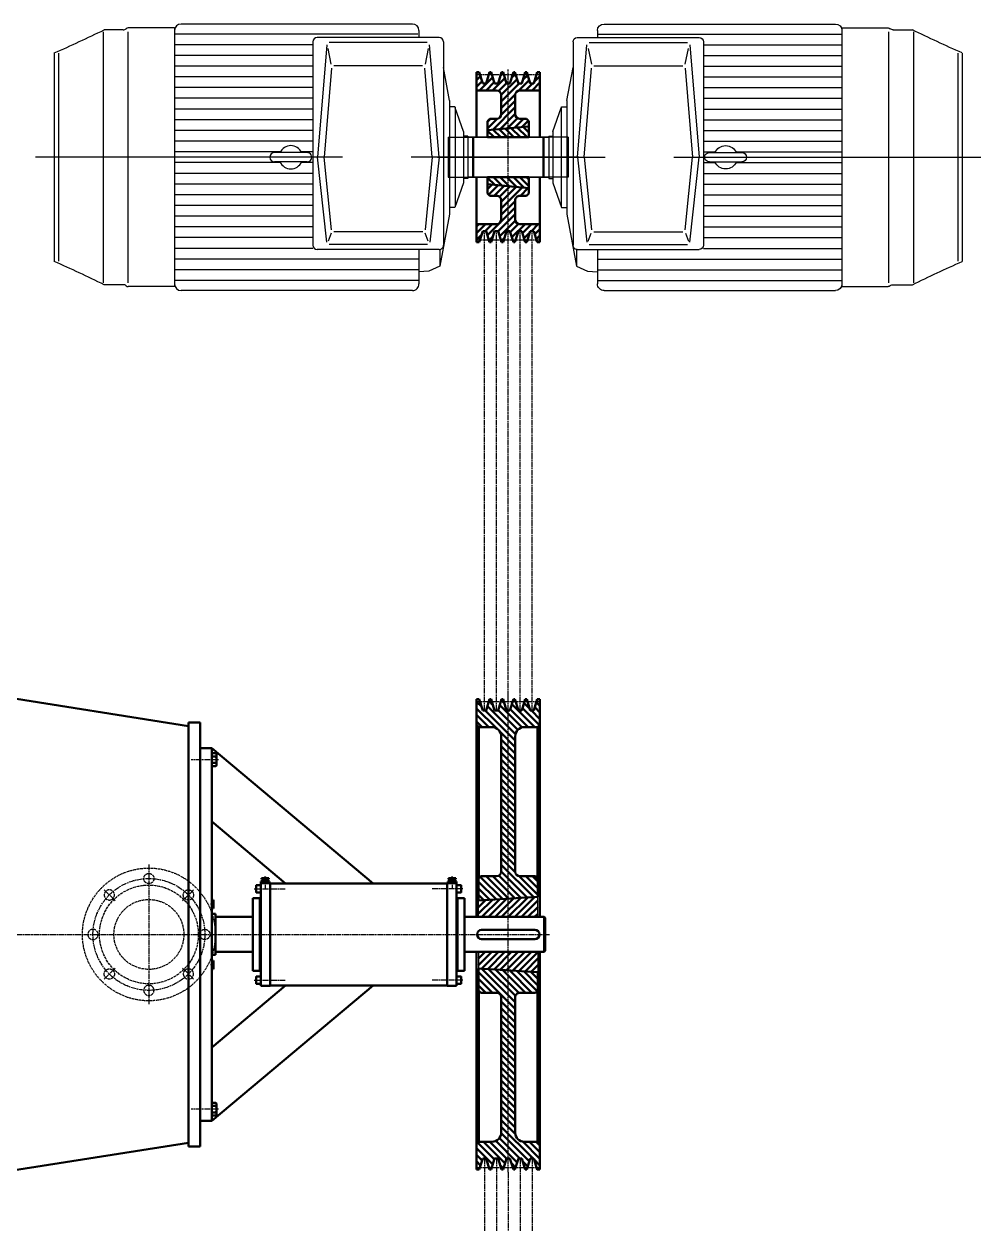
# Model space of a CAD drawing. Extents: x -8218 to 9423, y -5342 to 1221.
# Drawn here: x -7050 to -4996, y -3661 to -1086 of the extents above; entities that cross this region are included whole.
import ezdxf

# ---------------------------------------------------------------- set-up
doc = ezdxf.new("R2010")
doc.units = 0
doc.linetypes.add('AM_ISO02W050', pattern=[7.5, 6, -1.5])
doc.linetypes.add('AM_ISO08W050', pattern=[18, 12, -1.5, 3, -1.5])
doc.layers.add('AAG_Xref_CON', color=110, linetype='CONTINUOUS')
for name, color, linetype, lineweight in [('AM_0', 7, 'CONTINUOUS', 50), ('AM_1', 14, 'CONTINUOUS', 50), ('AM_3', 6, 'AM_ISO02W050', 25), ('AM_7', 4, 'AM_ISO08W050', 25), ('AM_8', 1, 'CONTINUOUS', 25)]:
    doc.layers.add(name, color=color, linetype=linetype, lineweight=lineweight)

# ---------------------------------------------------------------- blocks, each defined once
blk = doc.blocks.new('AUDIT_I_081028133156-1142')
at = {"layer": 'AM_0', "color": 0}
for p, q in [((-6078.702, -2540.156), (-6067.672, -2551.186)), ((-6055.216, -2549.5), (-5995.086, -2609.63)), ((-6051.905, -2538.669), (-6043.398, -2547.176)), ((-6029.064, -2547.368), (-5981.142, -2595.29)), ((-6025.753, -2536.537), (-6019.125, -2543.165)), ((-6002.913, -2545.235), (-5953.613, -2594.535)), ((-5999.271, -2534.735), (-5994.851, -2539.155)), ((-5976.76, -2543.103), (-5964.349, -2555.514)), ((-5970.986, -2534.735), (-5970.577, -2535.145)), ((-5950.608, -2540.971), (-5942.702, -2548.877)), ((-6078.702, -2554.299), (-6035.884, -2597.116)), ((-6078.702, -2568.441), (-6052.608, -2594.535)), ((-6060.124, -2558.735), (-5995.702, -2623.156)), ((-6032.375, -2558.198), (-5990.009, -2600.565)), ((-6006.224, -2556.066), (-5967.755, -2594.535)), ((-5980.072, -2553.934), (-5943.586, -2590.419)), ((-5961.128, -2558.735), (-5942.702, -2577.161)), ((-5953.92, -2551.802), (-5942.702, -2563.019)), ((-6078.702, -2582.583), (-6066.75, -2594.535)), ((-6028.282, -2604.718), (-5995.702, -2637.299)), ((-6025.702, -2621.441), (-5995.702, -2651.441)), ((-6025.702, -2635.583), (-5995.702, -2665.583)), ((-6025.702, -2649.725), (-5995.702, -2679.725)), ((-6025.702, -2663.867), (-5995.702, -2693.867)), ((-6025.702, -2678.009), (-5995.702, -2708.009)), ((-6025.702, -2692.151), (-5995.702, -2722.151)), ((-6025.702, -2706.293), (-5995.702, -2736.293)), ((-6025.702, -2720.436), (-5995.702, -2750.436)), ((-6025.702, -2734.578), (-5995.702, -2764.578)), ((-6025.702, -2748.72), (-5995.702, -2778.72)), ((-6025.702, -2762.862), (-5995.702, -2792.862)), ((-6025.702, -2777.004), (-5995.702, -2807.004)), ((-6025.702, -2791.146), (-5995.702, -2821.146)), ((-6025.702, -2805.288), (-5995.702, -2835.288)), ((-6025.702, -2819.431), (-5995.702, -2849.431)), ((-6025.702, -2833.573), (-5995.702, -2863.573)), ((-6025.702, -2847.715), (-5995.702, -2877.715)), ((-6025.702, -2861.857), (-5995.702, -2891.857)), ((-6025.702, -2875.999), (-5995.57, -2906.132)), ((-6025.702, -2890.141), (-5956.702, -2959.141)), ((-6025.702, -2904.283), (-5970.009, -2959.976)), ((-6074.202, -2926.494), (-6036.544, -2964.152)), ((-6070.61, -2915.943), (-6023.237, -2963.317)), ((-6057.877, -2914.535), (-6009.93, -2962.482)), ((-6043.735, -2914.535), (-5996.623, -2961.646)), ((-6030.851, -2913.276), (-5983.316, -2960.812)), ((-5987.3, -2914.402), (-5947.202, -2954.499)), ((-5973.024, -2914.535), (-5947.202, -2940.357)), ((-5958.882, -2914.535), (-5947.202, -2926.215)), ((-6074.202, -2940.636), (-6049.852, -2964.987)), ((-6074.202, -2954.778), (-6063.159, -2965.822))]:
    blk.add_line(p, q, dxfattribs=at)
blk = doc.blocks.new('AUDIT_I_081028133156-1143')
at = {"layer": 'AM_0', "color": 0}
for p, q in [((-6067.915, -3112.95), (-5995.702, -3185.162)), ((-6052.826, -3113.896), (-5995.228, -3171.494)), ((-6037.736, -3114.844), (-5987.814, -3164.765)), ((-6022.647, -3115.79), (-5973.903, -3164.535)), ((-6074.202, -3120.804), (-5995.702, -3199.304)), ((-6074.202, -3134.946), (-6044.613, -3164.535)), ((-6007.559, -3116.737), (-5959.761, -3164.535)), ((-5992.469, -3117.684), (-5948.91, -3161.243)), ((-5977.38, -3118.631), (-5947.202, -3148.809)), ((-5962.291, -3119.578), (-5947.202, -3134.667)), ((-6074.202, -3149.089), (-6058.755, -3164.535)), ((-6025.702, -3183.446), (-5995.702, -3213.446)), ((-6025.702, -3197.589), (-5995.702, -3227.588)), ((-6025.702, -3211.731), (-5995.702, -3241.73)), ((-6025.702, -3225.873), (-5995.702, -3255.873)), ((-6025.702, -3240.015), (-5995.702, -3270.015)), ((-6025.702, -3254.157), (-5995.702, -3284.157)), ((-6025.702, -3268.299), (-5995.702, -3298.299)), ((-6025.702, -3282.441), (-5995.702, -3312.441)), ((-6025.702, -3296.583), (-5995.702, -3326.583)), ((-6025.702, -3310.726), (-5995.702, -3340.726)), ((-6025.702, -3324.868), (-5995.702, -3354.868)), ((-6025.702, -3339.01), (-5995.702, -3369.01)), ((-6025.702, -3353.152), (-5995.702, -3383.152)), ((-6025.702, -3367.294), (-5995.702, -3397.294)), ((-6025.702, -3381.436), (-5995.702, -3411.436)), ((-6025.702, -3395.578), (-5995.702, -3425.578)), ((-6025.702, -3409.72), (-5995.702, -3439.72)), ((-6025.702, -3423.863), (-5995.702, -3453.863)), ((-6025.702, -3438.005), (-5995.324, -3468.383)), ((-6029.66, -3476.473), (-5985.798, -3520.335)), ((-6025.776, -3466.215), (-5965.306, -3526.685)), ((-6025.702, -3452.147), (-5957.514, -3520.335)), ((-6078.702, -3498.142), (-6043.762, -3533.082)), ((-6075.935, -3486.767), (-6040.451, -3522.251)), ((-6064.025, -3484.535), (-6017.61, -3530.95)), ((-6049.883, -3484.535), (-6014.083, -3520.335)), ((-6037.503, -3482.772), (-5991.458, -3528.818)), ((-5979.549, -3484.158), (-5942.702, -3521.005)), ((-5965.03, -3484.535), (-5942.702, -3506.863)), ((-5950.888, -3484.535), (-5942.702, -3492.72)), ((-6078.702, -3512.284), (-6066.603, -3524.384)), ((-6078.702, -3526.426), (-6069.914, -3535.215)), ((-5979.664, -3526.469), (-5968.617, -3537.516)), ((-5955.391, -3522.459), (-5942.702, -3535.147)), ((-6078.702, -3540.568), (-6074.936, -3544.335)), ((-6052.486, -3538.5), (-6047.073, -3543.913)), ((-6028.212, -3534.49), (-6020.921, -3541.781)), ((-6003.938, -3530.479), (-5994.769, -3539.648)), ((-5949.163, -3542.829), (-5947.656, -3544.335))]:
    blk.add_line(p, q, dxfattribs=at)
blk = doc.blocks.new('AUDIT_I_081028133156-1144')
at = {"layer": 'AM_0', "color": 0}
for p, q in [((-6074.202, -3091.177), (-6060.06, -3077.035)), ((-6074.202, -3105.319), (-6045.918, -3077.035)), ((-6067.704, -3112.963), (-6031.776, -3077.035)), ((-6054.396, -3113.798), (-6017.634, -3077.035)), ((-6041.089, -3114.633), (-6003.491, -3077.035)), ((-6027.782, -3115.468), (-5989.349, -3077.035)), ((-6014.476, -3116.303), (-5975.207, -3077.035)), ((-6001.168, -3117.138), (-5961.065, -3077.035)), ((-5987.861, -3117.973), (-5947.202, -3077.314)), ((-5974.554, -3118.809), (-5947.202, -3091.456)), ((-5961.247, -3119.644), (-5947.202, -3105.599)), ((-5947.94, -3120.479), (-5947.202, -3119.741))]:
    blk.add_line(p, q, dxfattribs=at)
blk = doc.blocks.new('AUDIT_I_081028133156-1145')
at = {"layer": 'AM_0', "color": 0}
for p, q in [((-6024.869, -3002.035), (-5983.668, -2960.833)), ((-6010.727, -3002.035), (-5968.579, -2959.886)), ((-5996.585, -3002.035), (-5953.49, -2958.94)), ((-6074.202, -2994.799), (-6044.024, -2964.621)), ((-6074.202, -2980.657), (-6059.113, -2965.568)), ((-6067.296, -3002.035), (-6028.935, -2963.674)), ((-6053.154, -3002.035), (-6013.846, -2962.727)), ((-6039.011, -3002.035), (-5998.757, -2961.781)), ((-5982.443, -3002.035), (-5947.202, -2966.794)), ((-5968.301, -3002.035), (-5947.202, -2980.936)), ((-5954.159, -3002.035), (-5947.202, -2995.079))]:
    blk.add_line(p, q, dxfattribs=at)
blk = doc.blocks.new('AUDIT_I_081028133156-1150')
at = {"layer": 'AM_0', "color": 0}
for p, q in [((-6078.702, -1191.773), (-6076.164, -1189.235)), ((-6078.702, -1205.915), (-6070.202, -1197.414)), ((-6078.702, -1220.057), (-6066.89, -1208.245)), ((-6072.538, -1228.035), (-6044.049, -1199.547)), ((-6058.396, -1228.035), (-6040.738, -1210.378)), ((-6051.945, -1193.3), (-6047.88, -1189.235)), ((-6044.253, -1228.035), (-6017.897, -1201.679)), ((-6027.671, -1197.31), (-6021.209, -1190.848)), ((-6025.709, -1237.775), (-5991.746, -1203.812)), ((-6003.397, -1201.321), (-5995.057, -1192.981)), ((-5987.943, -1228.293), (-5965.594, -1205.944)), ((-5979.123, -1205.331), (-5968.905, -1195.113)), ((-5954.849, -1209.342), (-5942.702, -1197.194)), ((-6031.192, -1229.115), (-6014.586, -1212.51)), ((-6025.702, -1251.91), (-5987.027, -1213.235)), ((-6025.702, -1266.052), (-5995.442, -1235.792)), ((-5973.543, -1228.035), (-5958.743, -1213.235)), ((-5959.401, -1228.035), (-5942.702, -1211.336)), ((-5945.259, -1228.035), (-5942.702, -1225.479)), ((-6025.788, -1280.28), (-5995.702, -1250.194)), ((-6043.868, -1312.502), (-5995.702, -1264.337)), ((-6028.334, -1311.111), (-5995.702, -1278.479)), ((-6012.802, -1309.72), (-5990.713, -1287.632)), ((-6055.202, -1309.694), (-6034.403, -1288.895)), ((-6055.202, -1295.552), (-6048.633, -1288.983)), ((-5997.269, -1308.329), (-5977.922, -1288.983)), ((-5981.735, -1306.938), (-5967.491, -1292.694))]:
    blk.add_line(p, q, dxfattribs=at)
blk = doc.blocks.new('AUDIT_I_081028133156-1151')
at = {"layer": 'AM_0', "color": 0}
for p, q in [((-6055.202, -1440.061), (-6045.558, -1430.417)), ((-6052.644, -1451.645), (-6032.578, -1431.579)), ((-6040.944, -1454.087), (-6019.598, -1432.741)), ((-6029.205, -1456.49), (-6006.619, -1433.904)), ((-6025.702, -1467.129), (-5993.639, -1435.066)), ((-6025.702, -1481.272), (-5980.659, -1436.228)), ((-5984.375, -1454.087), (-5967.679, -1437.391)), ((-6025.702, -1495.414), (-5995.702, -1465.414)), ((-6055.216, -1539.07), (-5995.702, -1479.556)), ((-6032.375, -1530.371), (-5995.702, -1493.698)), ((-6078.702, -1534.272), (-6059.466, -1515.035)), ((-6078.702, -1520.129), (-6073.608, -1515.035)), ((-6060.124, -1529.835), (-6045.323, -1515.035)), ((-6029.064, -1541.202), (-5995.385, -1507.523)), ((-6006.224, -1532.504), (-5988.384, -1514.664)), ((-6002.913, -1543.335), (-5974.613, -1515.035)), ((-5980.072, -1534.636), (-5960.471, -1515.035)), ((-5961.128, -1529.835), (-5946.329, -1515.035)), ((-6078.702, -1548.414), (-6067.672, -1537.384)), ((-6051.905, -1549.901), (-6043.398, -1541.395)), ((-5976.76, -1545.467), (-5964.349, -1533.056)), ((-5953.92, -1536.769), (-5942.702, -1525.551)), ((-5950.608, -1547.599), (-5942.702, -1539.693)), ((-6025.753, -1552.033), (-6019.125, -1545.405)), ((-5999.271, -1553.835), (-5994.851, -1549.415)), ((-5970.986, -1553.835), (-5970.577, -1553.426))]:
    blk.add_line(p, q, dxfattribs=at)
blk = doc.blocks.new('AUDIT_I_081028133156-1152')
at = {"layer": 'AM_0', "color": 0}
for p, q in [((-6043.152, -1312.438), (-6026.918, -1328.672)), ((-6030.172, -1311.276), (-6012.776, -1328.672)), ((-6017.193, -1310.113), (-5998.634, -1328.672)), ((-6004.213, -1308.951), (-5984.491, -1328.672)), ((-5991.233, -1307.789), (-5970.349, -1328.672)), ((-5978.253, -1306.626), (-5966.202, -1318.678)), ((-6055.202, -1314.53), (-6041.06, -1328.672))]:
    blk.add_line(p, q, dxfattribs=at)
blk = doc.blocks.new('AUDIT_I_081028133156-1153')
at = {"layer": 'AM_0', "color": 0}
for p, q in [((-6055.202, -1415.411), (-6039.669, -1430.944)), ((-6042.073, -1414.398), (-6024.136, -1432.335)), ((-6027.931, -1414.398), (-6008.603, -1433.726)), ((-6013.789, -1414.398), (-5993.069, -1435.117)), ((-5999.647, -1414.398), (-5977.537, -1436.508)), ((-5985.505, -1414.398), (-5966.202, -1433.7)), ((-5971.363, -1414.398), (-5966.202, -1419.558))]:
    blk.add_line(p, q, dxfattribs=at)

msp = doc.modelspace()

# ---------------------------------------------------------------- linework, layer by layer
at = {"layer": 'AAG_Xref_CON'}
for p, q in [((-6074.202, -2966.515), (-5947.202, -2958.545)), ((-5947.202, -3002.035), (-5947.202, -2958.545)), ((-6074.202, -3002.035), (-6074.202, -2966.515)), ((-5947.202, -3002.035), (-6074.202, -3002.035)), ((-5947.202, -3077.035), (-6074.202, -3077.035)), ((-6074.202, -3077.035), (-6074.202, -3112.555)), ((-5947.202, -3077.035), (-5947.202, -3120.525)), ((-6074.202, -3112.555), (-5947.202, -3120.525))]:
    msp.add_line(p, q, dxfattribs=at)
at = {"layer": 'AM_0'}
for p, q in [((-6078.702, -1189.235), (-6078.702, -1328.672)), ((-6072.702, -1189.235), (-6078.702, -1189.235)), ((-6072.702, -1189.235), (-6065.365, -1213.235)), ((-6050.702, -1189.235), (-6058.04, -1213.235)), ((-6050.702, -1189.235), (-6047.202, -1189.235)), ((-6047.202, -1189.235), (-6039.865, -1213.235)), ((-6025.202, -1189.235), (-6032.54, -1213.235)), ((-6025.202, -1189.235), (-6021.702, -1189.235)), ((-6021.702, -1189.235), (-6014.365, -1213.235)), ((-5999.702, -1189.235), (-6007.04, -1213.235)), ((-5999.702, -1189.235), (-5996.202, -1189.235)), ((-5996.202, -1189.235), (-5988.865, -1213.235)), ((-5974.202, -1189.235), (-5981.54, -1213.235)), ((-5974.202, -1189.235), (-5970.702, -1189.235)), ((-5970.702, -1189.235), (-5963.365, -1213.235)), ((-5948.702, -1189.235), (-5956.04, -1213.235)), ((-5948.702, -1189.235), (-5942.702, -1189.235)), ((-5942.702, -1189.235), (-5942.702, -1328.672)), ((-6035.702, -1228.035), (-6078.702, -1228.035)), ((-6065.365, -1213.235), (-6058.04, -1213.235)), ((-6039.865, -1213.235), (-6032.54, -1213.235)), ((-6014.365, -1213.235), (-6007.04, -1213.235)), ((-5988.865, -1213.235), (-5981.54, -1213.235)), ((-5985.702, -1228.035), (-5942.702, -1228.035)), ((-5963.365, -1213.235), (-5956.04, -1213.235)), ((-6025.702, -1238.035), (-6025.702, -1278.983)), ((-5995.702, -1238.035), (-5995.702, -1278.983)), ((-6055.202, -1293.983), (-6050.202, -1288.983)), ((-6055.202, -1328.672), (-6055.202, -1293.983)), ((-6055.202, -1313.517), (-5966.202, -1305.547)), ((-6050.202, -1288.983), (-6035.702, -1288.983)), ((-5971.202, -1288.983), (-5985.702, -1288.983)), ((-5966.202, -1293.983), (-5971.202, -1288.983)), ((-5966.202, -1328.672), (-5966.202, -1293.983)), ((-6086.202, -1414.398), (-6086.202, -1328.672)), ((-5966.202, -1328.672), (-6055.202, -1328.672)), ((-5935.202, -1414.398), (-5935.202, -1328.672)), ((-6078.702, -1553.835), (-6078.702, -1414.398)), ((-6055.202, -1414.398), (-6055.202, -1449.087)), ((-5966.202, -1414.398), (-6055.202, -1414.398)), ((-5966.202, -1414.398), (-5966.202, -1449.087)), ((-5942.702, -1553.835), (-5942.702, -1414.398)), ((-6055.202, -1429.553), (-5966.202, -1437.523)), ((-6055.202, -1449.087), (-6050.202, -1454.087)), ((-6050.202, -1454.087), (-6035.702, -1454.087)), ((-6025.702, -1505.035), (-6025.702, -1464.087)), ((-5995.702, -1505.035), (-5995.702, -1464.087)), ((-5971.202, -1454.087), (-5985.702, -1454.087)), ((-5966.202, -1449.087), (-5971.202, -1454.087)), ((-6035.702, -1515.035), (-6078.702, -1515.035)), ((-5942.702, -1515.035), (-5985.702, -1515.035)), ((-6072.702, -1553.835), (-6065.365, -1529.835)), ((-6065.365, -1529.835), (-6058.04, -1529.835)), ((-6050.702, -1553.835), (-6058.04, -1529.835)), ((-6047.202, -1553.835), (-6039.865, -1529.835)), ((-6039.865, -1529.835), (-6032.54, -1529.835)), ((-6025.202, -1553.835), (-6032.54, -1529.835)), ((-6021.702, -1553.835), (-6014.365, -1529.835)), ((-6014.365, -1529.835), (-6007.04, -1529.835)), ((-5999.702, -1553.835), (-6007.04, -1529.835)), ((-5996.202, -1553.835), (-5988.865, -1529.835)), ((-5988.865, -1529.835), (-5981.54, -1529.835)), ((-5974.202, -1553.835), (-5981.54, -1529.835)), ((-5970.702, -1553.835), (-5963.365, -1529.835)), ((-5963.365, -1529.835), (-5956.04, -1529.835)), ((-5948.702, -1553.835), (-5956.04, -1529.835)), ((-6072.702, -1553.835), (-6078.702, -1553.835)), ((-6050.702, -1553.835), (-6047.202, -1553.835)), ((-6025.202, -1553.835), (-6021.702, -1553.835)), ((-5999.702, -1553.835), (-5996.202, -1553.835)), ((-5974.202, -1553.835), (-5970.702, -1553.835)), ((-5948.702, -1553.835), (-5942.702, -1553.835)), ((-6696.702, -2592.535), (-7609.827, -2448.036)), ((-6072.702, -2534.735), (-6078.702, -2534.735)), ((-6072.702, -2534.735), (-6078.702, -2534.735)), ((-6078.702, -2534.735), (-6078.702, -2589.535)), ((-6072.702, -2534.735), (-6065.365, -2558.735)), ((-6072.702, -2534.735), (-6065.365, -2558.735)), ((-6050.702, -2534.735), (-6058.04, -2558.735)), ((-6050.702, -2534.735), (-6058.04, -2558.735)), ((-6050.702, -2534.735), (-6047.202, -2534.735)), ((-6050.702, -2534.735), (-6047.202, -2534.735)), ((-6047.202, -2534.735), (-6039.865, -2558.735)), ((-6047.202, -2534.735), (-6039.865, -2558.735)), ((-6025.202, -2534.735), (-6032.54, -2558.735)), ((-6025.202, -2534.735), (-6032.54, -2558.735)), ((-6025.202, -2534.735), (-6021.702, -2534.735)), ((-6025.202, -2534.735), (-6021.702, -2534.735)), ((-6021.702, -2534.735), (-6014.365, -2558.735)), ((-6021.702, -2534.735), (-6014.365, -2558.735)), ((-5999.702, -2534.735), (-6007.04, -2558.735)), ((-5999.702, -2534.735), (-6007.04, -2558.735)), ((-5999.702, -2534.735), (-5996.202, -2534.735)), ((-5999.702, -2534.735), (-5996.202, -2534.735)), ((-5996.202, -2534.735), (-5988.865, -2558.735)), ((-5996.202, -2534.735), (-5988.865, -2558.735)), ((-5974.202, -2534.735), (-5981.54, -2558.735)), ((-5974.202, -2534.735), (-5981.54, -2558.735)), ((-5974.202, -2534.735), (-5970.702, -2534.735)), ((-5974.202, -2534.735), (-5970.702, -2534.735)), ((-5970.702, -2534.735), (-5963.365, -2558.735)), ((-5970.702, -2534.735), (-5963.365, -2558.735)), ((-5948.702, -2534.735), (-5956.04, -2558.735)), ((-5948.702, -2534.735), (-5956.04, -2558.735)), ((-5948.702, -2534.735), (-5942.702, -2534.735)), ((-5948.702, -2534.735), (-5942.702, -2534.735)), ((-5942.702, -2534.735), (-5942.702, -2589.535)), ((-6065.365, -2558.735), (-6058.04, -2558.735)), ((-6065.365, -2558.735), (-6058.04, -2558.735)), ((-6039.865, -2558.735), (-6032.54, -2558.735)), ((-6039.865, -2558.735), (-6032.54, -2558.735)), ((-6014.365, -2558.735), (-6007.04, -2558.735)), ((-6014.365, -2558.735), (-6007.04, -2558.735)), ((-5988.865, -2558.735), (-5981.54, -2558.735)), ((-5988.865, -2558.735), (-5981.54, -2558.735)), ((-5963.365, -2558.735), (-5956.04, -2558.735)), ((-5963.365, -2558.735), (-5956.04, -2558.735)), ((-6671.702, -2584.535), (-6696.702, -2584.535)), ((-6696.702, -2584.535), (-6696.702, -3494.535)), ((-6696.702, -2592.535), (-6696.702, -3039.535)), ((-6671.702, -2584.535), (-6671.702, -3494.535)), ((-6078.702, -2589.535), (-6078.702, -3002.035)), ((-6073.702, -2594.535), (-6078.702, -2589.535)), ((-6073.702, -2594.535), (-6078.702, -2589.535)), ((-6073.702, -2594.535), (-6073.702, -2919.035)), ((-6073.702, -2594.535), (-6045.702, -2594.535)), ((-6073.702, -2594.535), (-6045.702, -2594.535)), ((-5975.702, -2594.535), (-5947.702, -2594.535)), ((-5975.702, -2594.535), (-5947.702, -2594.535)), ((-5947.702, -2594.535), (-5942.702, -2589.535)), ((-5947.702, -2594.535), (-5942.702, -2589.535)), ((-5947.702, -2594.535), (-5947.702, -2919.035)), ((-5942.702, -2589.535), (-5942.702, -3002.035)), ((-6025.702, -2614.535), (-6025.702, -2904.535)), ((-5995.702, -2614.535), (-5995.702, -2904.535)), ((-6671.702, -2639.535), (-6646.702, -2639.535)), ((-6671.702, -3439.535), (-6671.702, -2639.535)), ((-6646.702, -3439.535), (-6646.702, -2639.535)), ((-6646.702, -2639.535), (-6300.557, -2929.985)), ((-6646.702, -2650.679), (-6637.774, -2650.679)), ((-6646.702, -2678.392), (-6646.702, -2650.679)), ((-6637.774, -2650.679), (-6636.702, -2652.535)), ((-6636.702, -2652.535), (-6636.702, -2676.535)), ((-6646.702, -2657.607), (-6637.774, -2657.607)), ((-6637.774, -2671.464), (-6646.702, -2671.464)), ((-6637.774, -2678.392), (-6646.702, -2678.392)), ((-6636.702, -2676.535), (-6637.774, -2678.392)), ((-6646.702, -2797.035), (-6488.258, -2929.985)), ((-6541.702, -2929.535), (-6521.702, -2929.535)), ((-6541.702, -2929.535), (-6541.702, -3149.535)), ((-6540.202, -2925.035), (-6541.44, -2925.75)), ((-6541.44, -2925.75), (-6541.44, -2929.535)), ((-6541.44, -2929.535), (-6522.964, -2929.535)), ((-6540.202, -2918.535), (-6524.202, -2918.535)), ((-6540.202, -2918.535), (-6540.202, -2920.535)), ((-6540.202, -2920.535), (-6524.202, -2920.535)), ((-6524.202, -2925.035), (-6540.202, -2925.035)), ((-6538.202, -2920.535), (-6538.202, -2925.035)), ((-6536.821, -2929.535), (-6536.821, -2925.75)), ((-6527.583, -2925.75), (-6527.583, -2929.535)), ((-6526.202, -2920.535), (-6526.202, -2925.035)), ((-6524.202, -2918.535), (-6524.202, -2920.535)), ((-6522.964, -2925.75), (-6524.202, -2925.035)), ((-6522.964, -2929.535), (-6522.964, -2925.75)), ((-6521.702, -2929.535), (-6521.702, -3149.535)), ((-6521.702, -2929.985), (-6521.702, -3149.085)), ((-6521.702, -2929.985), (-6141.702, -2929.985)), ((-6121.702, -2929.535), (-6141.702, -2929.535)), ((-6141.702, -2929.535), (-6141.702, -3149.535)), ((-6141.702, -2929.985), (-6141.702, -3149.085)), ((-6140.44, -2925.75), (-6139.202, -2925.035)), ((-6140.44, -2929.535), (-6140.44, -2925.75)), ((-6121.964, -2929.535), (-6140.44, -2929.535)), ((-6139.202, -2918.535), (-6139.202, -2920.535)), ((-6123.202, -2918.535), (-6139.202, -2918.535)), ((-6123.202, -2920.535), (-6139.202, -2920.535)), ((-6139.202, -2925.035), (-6123.202, -2925.035)), ((-6137.202, -2920.535), (-6137.202, -2925.035)), ((-6135.821, -2925.75), (-6135.821, -2929.535)), ((-6126.583, -2929.535), (-6126.583, -2925.75)), ((-6125.202, -2920.535), (-6125.202, -2925.035)), ((-6123.202, -2918.535), (-6123.202, -2920.535)), ((-6123.202, -2925.035), (-6121.964, -2925.75)), ((-6121.964, -2925.75), (-6121.964, -2929.535)), ((-6121.702, -2929.535), (-6121.702, -3149.535)), ((-6074.202, -2919.535), (-6069.202, -2914.535)), ((-6074.202, -2966.515), (-6074.202, -2919.535)), ((-6069.202, -2914.535), (-6035.702, -2914.535)), ((-5952.202, -2914.535), (-5985.702, -2914.535)), ((-5947.202, -2919.535), (-5952.202, -2914.535)), ((-5947.202, -2958.545), (-5947.202, -2919.535)), ((-6558.702, -3117.535), (-6558.702, -2961.535)), ((-6558.702, -2961.535), (-6543.702, -2961.535)), ((-6543.702, -3117.535), (-6543.702, -2961.535)), ((-6104.702, -2961.535), (-6119.702, -2961.535)), ((-6119.702, -3117.535), (-6119.702, -2961.535)), ((-6104.702, -3117.535), (-6104.702, -2961.535)), ((-6074.202, -2966.515), (-5947.202, -2958.545)), ((-6643.417, -2965.297), (-6646.702, -2965.297)), ((-6646.702, -2969.916), (-6643.417, -2969.916)), ((-6643.417, -2979.154), (-6646.702, -2979.154)), ((-6646.702, -2983.773), (-6643.417, -2983.773)), ((-6643.417, -2965.297), (-6642.702, -2966.535)), ((-6642.702, -2982.535), (-6643.417, -2983.773)), ((-6642.702, -2966.535), (-6642.702, -2982.535)), ((-6543.702, -2963.535), (-6541.702, -2963.535)), ((-6541.702, -3115.535), (-6541.702, -2963.535)), ((-6121.702, -3115.535), (-6121.702, -2963.535)), ((-6119.702, -2963.535), (-6121.702, -2963.535)), ((-6638.702, -2995.535), (-6646.702, -2995.535)), ((-6638.702, -3083.535), (-6638.702, -2995.535)), ((-6558.702, -3002.035), (-6638.702, -3002.035)), ((-6104.702, -3002.035), (-5933.702, -3002.035)), ((-5931.702, -3004.035), (-5933.702, -3002.035)), ((-5933.702, -3002.035), (-5933.702, -3077.035)), ((-5931.702, -3075.035), (-5931.702, -3004.035)), ((-6067.702, -3029.535), (-5953.702, -3029.535)), ((-6067.702, -3049.535), (-5953.702, -3049.535)), ((-6646.702, -3083.535), (-6638.702, -3083.535)), ((-6558.702, -3077.035), (-6638.702, -3077.035)), ((-6104.702, -3077.035), (-5933.702, -3077.035)), ((-6078.702, -3489.535), (-6078.702, -3077.035)), ((-5942.702, -3489.535), (-5942.702, -3077.035)), ((-5931.702, -3075.035), (-5933.702, -3077.035)), ((-5931.702, -3075.035), (-5933.702, -3077.035)), ((-5931.702, -3075.035), (-5933.702, -3077.035)), ((-6646.702, -3095.297), (-6643.417, -3095.297)), ((-6643.417, -3099.916), (-6646.702, -3099.916)), ((-6646.702, -3109.154), (-6643.417, -3109.154)), ((-6643.417, -3113.773), (-6646.702, -3113.773)), ((-6642.702, -3096.535), (-6643.417, -3095.297)), ((-6643.417, -3113.773), (-6642.702, -3112.535)), ((-6642.702, -3112.535), (-6642.702, -3096.535)), ((-6543.702, -3115.535), (-6541.702, -3115.535)), ((-6119.702, -3115.535), (-6121.702, -3115.535)), ((-6074.202, -3112.555), (-5947.202, -3120.525)), ((-6074.202, -3112.555), (-6074.202, -3159.535)), ((-6558.702, -3117.535), (-6543.702, -3117.535)), ((-6104.702, -3117.535), (-6119.702, -3117.535)), ((-5947.202, -3120.525), (-5947.202, -3159.535)), ((-6646.702, -3282.035), (-6488.258, -3149.085)), ((-6646.702, -3439.535), (-6300.557, -3149.085)), ((-6541.702, -3149.535), (-6521.702, -3149.535)), ((-6521.702, -3149.085), (-6141.702, -3149.085)), ((-6121.702, -3149.535), (-6141.702, -3149.535)), ((-6074.202, -3159.535), (-6069.202, -3164.535)), ((-6073.702, -3484.535), (-6073.702, -3160.035)), ((-6069.202, -3164.535), (-6035.702, -3164.535)), ((-5952.202, -3164.535), (-5985.702, -3164.535)), ((-5947.202, -3159.535), (-5952.202, -3164.535)), ((-5947.702, -3484.535), (-5947.702, -3160.035)), ((-6025.702, -3464.535), (-6025.702, -3174.535)), ((-5995.702, -3464.535), (-5995.702, -3174.535)), ((-6646.702, -3400.679), (-6637.774, -3400.679)), ((-6646.702, -3428.392), (-6646.702, -3400.679)), ((-6646.702, -3407.607), (-6637.774, -3407.607)), ((-6637.774, -3421.464), (-6646.702, -3421.464)), ((-6637.774, -3400.679), (-6636.702, -3402.535)), ((-6636.702, -3402.535), (-6636.702, -3426.535)), ((-6671.702, -3439.535), (-6646.702, -3439.535)), ((-6637.774, -3428.392), (-6646.702, -3428.392)), ((-6636.702, -3426.535), (-6637.774, -3428.392)), ((-7609.827, -3631.034), (-6696.702, -3486.535)), ((-6671.702, -3494.535), (-6696.702, -3494.535)), ((-6073.702, -3484.535), (-6078.702, -3489.535)), ((-6073.702, -3484.535), (-6078.702, -3489.535)), ((-6078.702, -3544.335), (-6078.702, -3489.535)), ((-6073.702, -3484.535), (-6045.702, -3484.535)), ((-6073.702, -3484.535), (-6045.702, -3484.535)), ((-5975.702, -3484.535), (-5947.702, -3484.535)), ((-5975.702, -3484.535), (-5947.702, -3484.535)), ((-5947.702, -3484.535), (-5942.702, -3489.535)), ((-5947.702, -3484.535), (-5942.702, -3489.535)), ((-5942.702, -3544.335), (-5942.702, -3489.535)), ((-6072.702, -3544.335), (-6065.365, -3520.335)), ((-6072.702, -3544.335), (-6065.365, -3520.335)), ((-6065.365, -3520.335), (-6058.04, -3520.335)), ((-6065.365, -3520.335), (-6058.04, -3520.335)), ((-6050.702, -3544.335), (-6058.04, -3520.335)), ((-6050.702, -3544.335), (-6058.04, -3520.335)), ((-6047.202, -3544.335), (-6039.865, -3520.335)), ((-6047.202, -3544.335), (-6039.865, -3520.335)), ((-6039.865, -3520.335), (-6032.54, -3520.335)), ((-6039.865, -3520.335), (-6032.54, -3520.335)), ((-6025.202, -3544.335), (-6032.54, -3520.335)), ((-6025.202, -3544.335), (-6032.54, -3520.335)), ((-6021.702, -3544.335), (-6014.365, -3520.335)), ((-6021.702, -3544.335), (-6014.365, -3520.335)), ((-6014.365, -3520.335), (-6007.04, -3520.335)), ((-6014.365, -3520.335), (-6007.04, -3520.335)), ((-5999.702, -3544.335), (-6007.04, -3520.335)), ((-5999.702, -3544.335), (-6007.04, -3520.335)), ((-5996.202, -3544.335), (-5988.865, -3520.335)), ((-5996.202, -3544.335), (-5988.865, -3520.335)), ((-5988.865, -3520.335), (-5981.54, -3520.335)), ((-5988.865, -3520.335), (-5981.54, -3520.335)), ((-5974.202, -3544.335), (-5981.54, -3520.335)), ((-5974.202, -3544.335), (-5981.54, -3520.335)), ((-5970.702, -3544.335), (-5963.365, -3520.335)), ((-5970.702, -3544.335), (-5963.365, -3520.335)), ((-5963.365, -3520.335), (-5956.04, -3520.335)), ((-5963.365, -3520.335), (-5956.04, -3520.335)), ((-5948.702, -3544.335), (-5956.04, -3520.335)), ((-5948.702, -3544.335), (-5956.04, -3520.335)), ((-6072.702, -3544.335), (-6078.702, -3544.335)), ((-6072.702, -3544.335), (-6078.702, -3544.335)), ((-6050.702, -3544.335), (-6047.202, -3544.335)), ((-6050.702, -3544.335), (-6047.202, -3544.335)), ((-6025.202, -3544.335), (-6021.702, -3544.335)), ((-6025.202, -3544.335), (-6021.702, -3544.335)), ((-5999.702, -3544.335), (-5996.202, -3544.335)), ((-5999.702, -3544.335), (-5996.202, -3544.335)), ((-5974.202, -3544.335), (-5970.702, -3544.335)), ((-5974.202, -3544.335), (-5970.702, -3544.335)), ((-5948.702, -3544.335), (-5942.702, -3544.335)), ((-5948.702, -3544.335), (-5942.702, -3544.335))]:
    msp.add_line(p, q, dxfattribs=at)
for centre, radius, start, end in [((-6035.702, -1238.035), 10, 0, 90), ((-5985.702, -1278.983), 10, 180, 270), ((-6035.702, -1464.087), 10, 0.00000598, 90.00002), ((-5985.702, -1505.035), 10, 180, 270), ((-6045.702, -2614.535), 20, 0, 90), ((-6045.702, -2614.535), 20, 0, 90), ((-5985.702, -2904.535), 10, 180, 270), ((-6539.13, -2929.124), 4.08932, 55.61575, 124.38428), ((-6532.202, -2940.32), 15.28534, 72.4119, 107.58813), ((-6532.202, -2918.535), 1.45, 0.00008824, 180.0001), ((-6525.274, -2929.124), 4.08932, 55.61575, 124.38428), ((-6067.702, -3039.535), 10, 90, 270), ((-5953.702, -3039.535), 10, 270, 89.99999), ((-6646.792, -3097.607), 4.08932, 325.6158, 34.3842), ((-6646.792, -3111.463), 4.08932, 325.6158, 34.3842), ((-6657.987, -3104.535), 15.28541, 342.412, 17.588), ((-6035.702, -3174.535), 10, 0.00000598, 90.00002), ((-5975.702, -3464.535), 20, 180, 270), ((-5975.702, -3464.535), 20, 180, 270)]:
    msp.add_arc(centre, radius, start, end, dxfattribs=at)
at = {"layer": 'AM_0', "extrusion": (0, 0, -1)}
for centre, radius, start, end in [((5985.702, -1238.035), 10, 0, 90), ((6035.702, -1278.983), 10, 180, 270), ((5985.702, -1464.087), 10, 0.00000598, 90.00002), ((6035.702, -1505.035), 10, 180, 270), ((5975.702, -2614.535), 20, 0, 90), ((5975.702, -2614.535), 20, 0, 90), ((6642.836, -2654.143), 6.13398, 145.6159, 214.3843), ((6642.836, -2674.928), 6.13398, 145.6159, 214.3843), ((6659.63, -2664.535), 22.92815, 162.412, 197.588), ((6035.702, -2904.535), 10, 180, 270), ((6138.13, -2929.124), 4.08932, 55.61575, 124.38428), ((6131.202, -2940.32), 15.28534, 72.4119, 107.58813), ((6131.202, -2918.535), 1.45, 0.00008824, 180.0001), ((6124.274, -2929.124), 4.08932, 55.61575, 124.38428), ((6646.792, -2967.607), 4.08932, 145.6158, 214.3842), ((6646.792, -2981.463), 4.08932, 145.6158, 214.3842), ((6657.987, -2974.535), 15.28541, 162.412, 197.588), ((5985.702, -3174.535), 10, 0.00000598, 90.00002), ((6642.836, -3404.143), 6.13398, 145.6159, 214.3843), ((6642.836, -3424.928), 6.13398, 145.6159, 214.3843), ((6659.63, -3414.535), 22.92815, 162.412, 197.588), ((6045.702, -3464.535), 20, 180, 270), ((6045.702, -3464.535), 20, 180, 270)]:
    msp.add_arc(centre, radius, start, end, dxfattribs=at)
at = {"layer": 'AM_1'}
for p, q in [((-6551.702, -2948.535), (-6551.702, -2934.535)), ((-6550.702, -2933.535), (-6541.702, -2933.535)), ((-6541.702, -2936.135), (-6541.702, -2933.535)), ((-6121.702, -2936.135), (-6121.702, -2933.535)), ((-6112.702, -2933.535), (-6121.702, -2933.535)), ((-6111.702, -2948.535), (-6111.702, -2934.535)), ((-6550.702, -2949.535), (-6541.702, -2949.535)), ((-6541.702, -2949.535), (-6541.702, -2946.935)), ((-6121.702, -2949.535), (-6121.702, -2946.935)), ((-6112.702, -2949.535), (-6121.702, -2949.535)), ((-6551.702, -3130.535), (-6551.702, -3144.535)), ((-6550.702, -3129.535), (-6541.702, -3129.535)), ((-6541.702, -3129.535), (-6541.702, -3132.135)), ((-6121.702, -3129.535), (-6121.702, -3132.135)), ((-6112.702, -3129.535), (-6121.702, -3129.535)), ((-6111.702, -3130.535), (-6111.702, -3144.535)), ((-6550.702, -3145.535), (-6541.702, -3145.535)), ((-6541.702, -3142.936), (-6541.702, -3145.535)), ((-6121.702, -3142.936), (-6121.702, -3145.535)), ((-6112.702, -3145.535), (-6121.702, -3145.535))]:
    msp.add_line(p, q, dxfattribs=at)
at = {"layer": 'AM_1', "extrusion": (0, 0, -1)}
for centre, start, end in [((6550.702, -2934.535), 0.00001281, 90.00001), ((6550.702, -2948.535), 270, 0.00001281), ((6112.702, -3130.535), 90, 180), ((6112.702, -3144.535), 180, 270)]:
    msp.add_arc(centre, 1, start, end, dxfattribs=at)
at = {"layer": 'AM_1'}
for centre, start, end in [((-6112.702, -2934.535), 0.00001281, 90.00001), ((-6112.702, -2948.535), 270, 0.00001281), ((-6550.702, -3130.535), 90, 180), ((-6550.702, -3144.535), 180, 270)]:
    msp.add_arc(centre, 1, start, end, dxfattribs=at)
at = {"layer": 'AM_3'}
for centre, radius in [((-6781.702, -3039.535), 142.5), ((-6781.702, -2919.535), 11), ((-6781.702, -3039.535), 106), ((-6696.849, -2954.682), 11), ((-6781.702, -3039.535), 75), ((-6661.702, -3039.535), 11), ((-6866.555, -3124.388), 11)]:
    msp.add_circle(centre, radius, dxfattribs=at)
at = {"layer": 'AM_3', "extrusion": (0, 0, -1)}
for centre in [(6866.555, -2954.682), (6901.702, -3039.535), (6696.849, -3124.388), (6781.702, -3159.535)]:
    msp.add_circle(centre, 11, dxfattribs=at)
at = {"layer": 'AM_7'}
for p, q in [((-6010.702, -1529.835), (-6010.702, -1183.464)), ((-6078.702, -1194.035), (-5942.702, -1194.035)), ((-6061.702, -2558.735), (-6061.702, -1529.835)), ((-6036.202, -2558.735), (-6036.202, -1529.835)), ((-6010.702, -2529.371), (-6010.702, -1529.835)), ((-5985.202, -2558.735), (-5985.202, -1529.835)), ((-5959.702, -2558.735), (-5959.702, -1529.835)), ((-6078.702, -1549.035), (-5942.702, -1549.035)), ((-6078.702, -2539.535), (-5942.702, -2539.535)), ((-6010.702, -3549.699), (-6010.702, -2528.313)), ((-6632.655, -2664.535), (-6690.759, -2664.535)), ((-6781.702, -2889.11), (-6781.702, -3190.253)), ((-6532.202, -2915.244), (-6532.202, -2940.342)), ((-6131.202, -2915.244), (-6131.202, -2940.342)), ((-6877.724, -2943.513), (-6854.048, -2967.189)), ((-6685.68, -2943.513), (-6709.356, -2967.189)), ((-6555.489, -2941.535), (-6488.291, -2941.535)), ((-6107.916, -2941.535), (-6175.114, -2941.535)), ((-6641.994, -2974.535), (-6649.389, -2974.535)), ((-7641.52, -3039.535), (-5921.929, -3039.535)), ((-6877.724, -3135.557), (-6854.048, -3111.881)), ((-6685.68, -3135.557), (-6709.356, -3111.881)), ((-6641.994, -3104.535), (-6649.389, -3104.535)), ((-6555.489, -3137.535), (-6488.291, -3137.535)), ((-6107.916, -3137.535), (-6175.114, -3137.535)), ((-6632.655, -3414.535), (-6690.759, -3414.535)), ((-6061.702, -3520.335), (-6061.702, -4549.235)), ((-6036.202, -3520.335), (-6036.202, -4549.235)), ((-5985.202, -3520.335), (-5985.202, -4549.235)), ((-5959.702, -3520.335), (-5959.702, -4549.235)), ((-6078.702, -3539.535), (-5942.702, -3539.535)), ((-6010.702, -3549.699), (-6010.702, -4549.235))]:
    msp.add_line(p, q, dxfattribs=at)
msp.add_circle((-6781.702, -3039.535), 120, dxfattribs=at)
at = {"layer": 'AM_8'}
for p, q in [((-6879.962, -1102.305), (-6879.962, -1640.775)), ((-6836.892, -1098.035), (-6877.772, -1098.035)), ((-6826.702, -1102.075), (-6826.702, -1640.995)), ((-6726.622, -1094.035), (-6825.942, -1094.035)), ((-6726.702, -1094.035), (-6726.702, -1649.035)), ((-6204.372, -1107.035), (-6726.702, -1107.035)), ((-6216.202, -1085.535), (-6712.702, -1085.535)), ((-6202.202, -1099.535), (-6202.202, -1114.535)), ((-5819.202, -1099.535), (-5819.202, -1114.535)), ((-5817.032, -1107.035), (-5294.702, -1107.035)), ((-5805.202, -1085.535), (-5308.702, -1085.535)), ((-5294.782, -1094.035), (-5195.462, -1094.035)), ((-5294.702, -1094.035), (-5294.702, -1649.035)), ((-5194.702, -1102.075), (-5194.702, -1640.995)), ((-5184.512, -1098.035), (-5143.632, -1098.035)), ((-5141.442, -1102.305), (-5141.442, -1640.775)), ((-6429.702, -1130.035), (-6726.702, -1130.035)), ((-6429.702, -1123.535), (-6429.702, -1560.535)), ((-6158.702, -1114.535), (-6420.702, -1114.535)), ((-6400.082, -1130.125), (-6420.202, -1371.535)), ((-6184.302, -1125.535), (-6395.092, -1125.535)), ((-6159.202, -1371.535), (-6179.312, -1130.125)), ((-6149.702, -1123.535), (-6149.702, -1560.535)), ((-5871.702, -1123.535), (-5871.702, -1560.535)), ((-5862.702, -1114.535), (-5600.702, -1114.535)), ((-5862.202, -1371.535), (-5842.092, -1130.125)), ((-5837.102, -1125.535), (-5626.312, -1125.535)), ((-5621.322, -1130.125), (-5601.202, -1371.535)), ((-5591.702, -1123.535), (-5591.702, -1560.535)), ((-5591.702, -1130.035), (-5294.702, -1130.035)), ((-6984.702, -1147.795), (-6984.702, -1595.285)), ((-6975.402, -1148.295), (-6975.402, -1594.785)), ((-6429.702, -1153.035), (-6726.702, -1153.035)), ((-6390.382, -1172.095), (-6397.162, -1138.225)), ((-6182.232, -1138.225), (-6189.012, -1172.095)), ((-5839.172, -1138.225), (-5832.392, -1172.095)), ((-5631.022, -1172.095), (-5624.242, -1138.225)), ((-5591.702, -1153.035), (-5294.702, -1153.035)), ((-5046.002, -1148.295), (-5046.002, -1594.785)), ((-5036.702, -1147.795), (-5036.702, -1595.285)), ((-6429.702, -1176.035), (-6726.702, -1176.035)), ((-6390.072, -1180.135), (-6405.702, -1371.535)), ((-6194.302, -1175.535), (-6385.092, -1175.535)), ((-6173.702, -1371.535), (-6189.322, -1180.135)), ((-6136.702, -1249.535), (-6149.702, -1178.965)), ((-5884.702, -1249.535), (-5871.702, -1178.965)), ((-5847.702, -1371.535), (-5832.082, -1180.135)), ((-5827.102, -1175.535), (-5636.312, -1175.535)), ((-5631.332, -1180.135), (-5615.702, -1371.535)), ((-5591.702, -1176.035), (-5294.702, -1176.035)), ((-6429.702, -1199.035), (-6726.702, -1199.035)), ((-5591.702, -1199.035), (-5294.702, -1199.035)), ((-6429.702, -1222.035), (-6726.702, -1222.035)), ((-5591.702, -1222.035), (-5294.702, -1222.035)), ((-6429.702, -1245.035), (-6726.702, -1245.035)), ((-6136.702, -1249.535), (-6136.702, -1493.535)), ((-5884.702, -1249.535), (-5884.702, -1493.535)), ((-5591.702, -1245.035), (-5294.702, -1245.035)), ((-6429.702, -1268.035), (-6726.702, -1268.035)), ((-6125.182, -1263.535), (-6136.702, -1263.535)), ((-6124.542, -1263.535), (-6124.542, -1478.145)), ((-6106.702, -1316.395), (-6124.542, -1265.535)), ((-5914.702, -1316.395), (-5896.862, -1265.535)), ((-5896.862, -1263.535), (-5896.862, -1478.145)), ((-5896.222, -1263.535), (-5884.702, -1263.535)), ((-5591.702, -1268.035), (-5294.702, -1268.035)), ((-6429.702, -1291.035), (-6726.702, -1291.035)), ((-5591.702, -1291.035), (-5294.702, -1291.035)), ((-6429.702, -1314.035), (-6726.702, -1314.035)), ((-6429.702, -1337.035), (-6726.702, -1337.035)), ((-6139.602, -1328.672), (-5923.702, -1328.672)), ((-6139.602, -1328.672), (-6139.602, -1414.398)), ((-6106.702, -1316.395), (-6106.702, -1426.535)), ((-6097.702, -1326.172), (-6106.702, -1326.172)), ((-6097.702, -1326.172), (-6097.702, -1416.898)), ((-5881.802, -1328.672), (-6097.702, -1328.672)), ((-5923.702, -1326.172), (-5914.702, -1326.172)), ((-5923.702, -1326.172), (-5923.702, -1416.898)), ((-5914.702, -1316.395), (-5914.702, -1426.535)), ((-5881.802, -1328.672), (-5881.802, -1414.398)), ((-5591.702, -1314.035), (-5294.702, -1314.035)), ((-5591.702, -1337.035), (-5294.702, -1337.035)), ((-6499.392, -1360.035), (-6726.702, -1360.035)), ((-6442.202, -1361.535), (-6512.202, -1361.535)), ((-6429.702, -1360.035), (-6455.002, -1360.035)), ((-5591.702, -1360.035), (-5566.402, -1360.035)), ((-5579.202, -1361.535), (-5509.202, -1361.535)), ((-5522.012, -1360.035), (-5294.702, -1360.035)), ((-6366.122, -1371.535), (-7025.022, -1371.535)), ((-6499.392, -1383.035), (-6726.702, -1383.035)), ((-6442.202, -1381.535), (-6512.202, -1381.535)), ((-6429.702, -1383.035), (-6455.002, -1383.035)), ((-6400.182, -1554.085), (-6420.202, -1371.535)), ((-6390.152, -1527.035), (-6405.702, -1371.535)), ((-5859.002, -1371.535), (-6218.902, -1371.535)), ((-6173.702, -1371.535), (-6189.252, -1527.035)), ((-6159.202, -1371.535), (-6179.212, -1554.085)), ((-6162.402, -1371.535), (-5802.502, -1371.535)), ((-5862.202, -1371.535), (-5842.192, -1554.085)), ((-5847.702, -1371.535), (-5832.152, -1527.035)), ((-5655.282, -1371.535), (-4996.382, -1371.535)), ((-5631.252, -1527.035), (-5615.702, -1371.535)), ((-5621.222, -1554.085), (-5601.202, -1371.535)), ((-5591.702, -1383.035), (-5566.402, -1383.035)), ((-5579.202, -1381.535), (-5509.202, -1381.535)), ((-5522.012, -1383.035), (-5294.702, -1383.035)), ((-6429.702, -1406.035), (-6726.702, -1406.035)), ((-6139.602, -1414.398), (-5923.702, -1414.398)), ((-5881.802, -1414.398), (-6097.702, -1414.398)), ((-5591.702, -1406.035), (-5294.702, -1406.035)), ((-6429.702, -1429.035), (-6726.702, -1429.035)), ((-6106.702, -1426.535), (-6124.982, -1479.535)), ((-6097.702, -1416.898), (-6106.702, -1416.898)), ((-5923.702, -1416.898), (-5914.702, -1416.898)), ((-5914.702, -1426.535), (-5896.422, -1479.535)), ((-5591.702, -1429.035), (-5294.702, -1429.035)), ((-6429.702, -1452.035), (-6726.702, -1452.035)), ((-5591.702, -1452.035), (-5294.702, -1452.035)), ((-6429.702, -1475.035), (-6726.702, -1475.035)), ((-6136.702, -1493.535), (-6157.312, -1605.435)), ((-6124.982, -1479.535), (-6136.702, -1479.535)), ((-5896.422, -1479.535), (-5884.702, -1479.535)), ((-5884.702, -1493.535), (-5864.092, -1605.435)), ((-5591.702, -1475.035), (-5294.702, -1475.035)), ((-6429.702, -1498.035), (-6726.702, -1498.035)), ((-5591.702, -1498.035), (-5294.702, -1498.035)), ((-6429.702, -1521.035), (-6726.702, -1521.035)), ((-6429.702, -1544.035), (-6726.702, -1544.035)), ((-6390.742, -1534.365), (-6397.212, -1551.845)), ((-6194.222, -1531.535), (-6385.172, -1531.535)), ((-6182.182, -1551.845), (-6188.652, -1534.365)), ((-5839.222, -1551.845), (-5832.752, -1534.365)), ((-5827.182, -1531.535), (-5636.232, -1531.535)), ((-5630.662, -1534.365), (-5624.192, -1551.845)), ((-5591.702, -1521.035), (-5294.702, -1521.035)), ((-5591.702, -1544.035), (-5294.702, -1544.035)), ((-6429.702, -1567.035), (-6726.702, -1567.035)), ((-6158.702, -1569.535), (-6420.702, -1569.535)), ((-6184.182, -1558.535), (-6395.212, -1558.535)), ((-6202.202, -1569.535), (-6202.202, -1643.535)), ((-6157.102, -1569.395), (-6157.102, -1604.315)), ((-5864.302, -1569.395), (-5864.302, -1604.315)), ((-5862.702, -1569.535), (-5600.702, -1569.535)), ((-5837.222, -1558.535), (-5626.192, -1558.535)), ((-5819.202, -1569.535), (-5819.202, -1643.535)), ((-5591.702, -1567.035), (-5294.702, -1567.035)), ((-6202.202, -1590.035), (-6726.702, -1590.035)), ((-5819.202, -1590.035), (-5294.702, -1590.035)), ((-6202.202, -1613.035), (-6726.702, -1613.035)), ((-6180.702, -1616.345), (-6202.202, -1617.095)), ((-6157.312, -1605.435), (-6180.702, -1616.345)), ((-5864.092, -1605.435), (-5840.702, -1616.345)), ((-5840.702, -1616.345), (-5819.202, -1617.095)), ((-5819.202, -1613.035), (-5294.702, -1613.035)), ((-6836.892, -1645.035), (-6877.772, -1645.035)), ((-6202.202, -1636.035), (-6726.702, -1636.035)), ((-5819.202, -1636.035), (-5294.702, -1636.035)), ((-5184.512, -1645.035), (-5143.632, -1645.035)), ((-6726.622, -1649.035), (-6825.942, -1649.035)), ((-6216.202, -1657.535), (-6712.702, -1657.535)), ((-5805.202, -1657.535), (-5308.702, -1657.535)), ((-5294.782, -1649.035), (-5195.462, -1649.035))]:
    msp.add_line(p, q, dxfattribs=at)
for centre, radius, start, end in [((-8208.342, 1621.545), 3027.63, 293.84, 296.07), ((-6836.892, -1088.035), 10, 270, 310.12), ((-6825.942, -1101.035), 7, 90.00001, 130.12), ((-6712.702, -1099.535), 14, 90.00001, 180), ((-6216.202, -1099.535), 14, 0.00001281, 90.00001), ((-6420.702, -1123.535), 9, 90.00001, 180), ((-6158.702, -1123.535), 9, 0.00001281, 90.00001), ((-6512.202, -1371.535), 10, 90.00001, 270), ((-6477.202, -1371.535), 25, 23.58001, 156.42), ((-6442.202, -1371.535), 10, 270, 90.00001), ((-6477.202, -1371.535), 25, 203.58, 336.42), ((-6420.702, -1560.535), 9, 180, 270), ((-6158.702, -1560.535), 9, 270, 0.00001281), ((-8208.342, -4364.615), 3027.63, 63.93, 66.16), ((-6836.892, -1655.035), 10, 49.88002, 90.00001), ((-6825.942, -1642.035), 7, 229.88, 270), ((-6712.702, -1643.535), 14, 180, 270), ((-6216.202, -1643.535), 14, 270, 0.00001281)]:
    msp.add_arc(centre, radius, start, end, dxfattribs=at)
at = {"layer": 'AM_8', "extrusion": (0, 0, -1)}
for centre, radius, start, end in [((5805.202, -1099.535), 14, 0.00001281, 90.00001), ((5308.702, -1099.535), 14, 90.00001, 180), ((5195.462, -1101.035), 7, 90.00001, 130.12), ((5184.512, -1088.035), 10, 270, 310.12), ((3813.062, 1621.545), 3027.63, 293.84, 296.07), ((5862.702, -1123.535), 9, 0.00001281, 90.00001), ((5600.702, -1123.535), 9, 90.00001, 180), ((5579.202, -1371.535), 10, 270, 90.00001), ((5544.202, -1371.535), 25, 23.58001, 156.42), ((5509.202, -1371.535), 10, 90.00001, 270), ((5544.202, -1371.535), 25, 203.58, 336.42), ((5862.702, -1560.535), 9, 270, 0.00001281), ((5600.702, -1560.535), 9, 180, 270), ((3813.062, -4364.615), 3027.63, 63.93, 66.16), ((5805.202, -1643.535), 14, 270, 0.00001281), ((5308.702, -1643.535), 14, 180, 270), ((5195.462, -1642.035), 7, 229.88, 270), ((5184.512, -1655.035), 10, 49.88002, 90.00001)]:
    msp.add_arc(centre, radius, start, end, dxfattribs=at)

# ---------------------------------------------------------------- block references
at = {"layer": 'AM_8'}
for name in ['AUDIT_I_081028133156-1150', 'AUDIT_I_081028133156-1152', 'AUDIT_I_081028133156-1153', 'AUDIT_I_081028133156-1151', 'AUDIT_I_081028133156-1142', 'AUDIT_I_081028133156-1145', 'AUDIT_I_081028133156-1144', 'AUDIT_I_081028133156-1143']:
    msp.add_blockref(name, (0, 0), dxfattribs=at)

doc.saveas('drawing.dxf')
